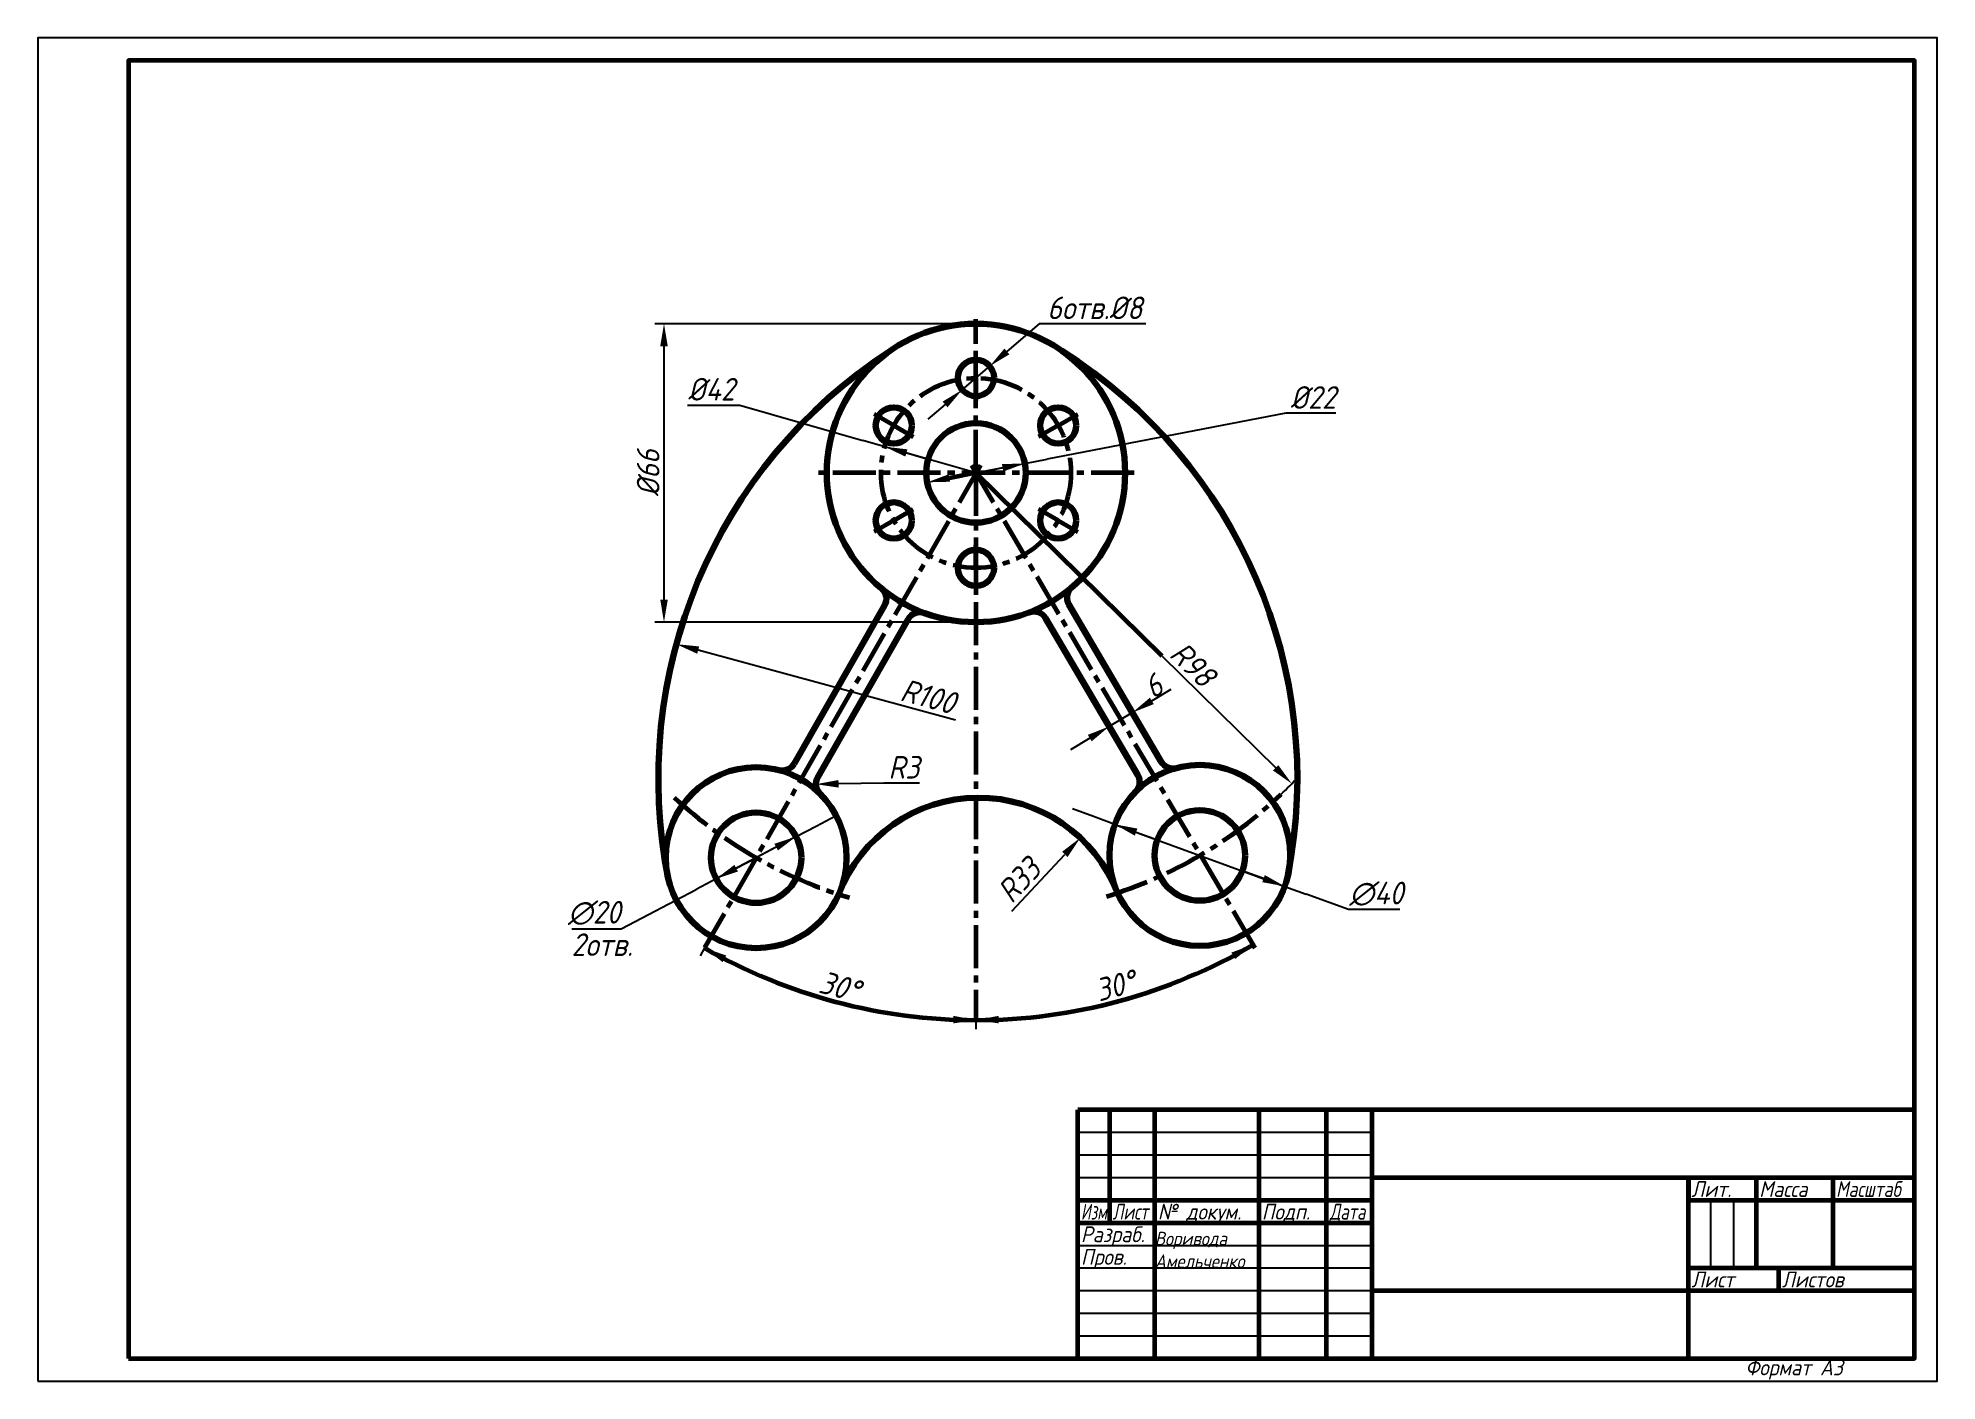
# Model space of a CAD drawing. Header units: millimetres. Extents: x 0 to 420, y 0 to 297.
import ezdxf

# ---------------------------------------------------------------- set-up
doc = ezdxf.new("R2010")
doc.units = ezdxf.units.MM
doc.header["$LTSCALE"] = 0.5
doc.linetypes.add('осевая2', pattern=[28.575, 19.05, -3.175, 3.175, -3.175])
doc.layers.get('0').update_dxf_attribs({"lineweight": 60})
doc.layers.get('Defpoints').update_dxf_attribs({"color": 5})
doc.layers.add('4-текст', color=7, linetype='Continuous', true_color=0x00ad00)
doc.styles.get("Standard").update_dxf_attribs({"font": 'isocpeui.ttf', "width": 0.9})
doc.dimstyles.new('Standart', dxfattribs={"dimtxt": 5, "dimasz": 5, "dimexe": 2, "dimexo": 0, "dimgap": 1, "dimtad": 1, "dimtoh": 1, "dimdec": 0, "dimtxsty": 'Standard', "dimcen": 2.5, "dimadec": 0, "dimazin": 0, "dimtfac": 1, "dimtdec": 0, "dimtmove": 0, "dimatfit": 3, "dimldrblk": 'DOTSMALL', "dimfxl": 1, "dimarcsym": 0})

# ---------------------------------------------------------------- blocks, each defined once
blk = doc.blocks.new('*U12')
at = {"linetype": 'осевая2', "lineweight": 60}
for q in [(0, 5), (0, -5)]:
    blk.add_line((0, 0), q, dxfattribs=at)
at = {"lineweight": 120}
blk.add_circle((0, 0), 4, dxfattribs=at)
blk = doc.blocks.new('*U13')
at = {"color": 0, "linetype": 'ByBlock', "lineweight": -2, "transparency": 16777216}
blk.add_blockref('*U12', (196, 271), dxfattribs=at)
for p, rotation in [((177.81, 260.5), 59.99999999999999), ((214.19, 260.5), 299.9999999999999), ((177.81, 239.5), 120), ((214.19, 239.5), 240), ((196, 229), 180)]:
    blk.add_blockref('*U12', p, dxfattribs=dict(at, rotation=rotation))
blk = doc.blocks.new('*D14')
at = {"color": 0, "lineweight": -2, "transparency": 16777216}
for p, q in [((207.45, 233.82), (136.45, 233.82)), ((138.45, 228.82), (138.45, 172.82)), ((207.45, 167.82), (136.45, 167.82))]:
    blk.add_line(p, q, dxfattribs=at)
at = {"color": 0, "lineweight": 60, "transparency": 16777216}
for points in [[(137.62, 228.82), (139.29, 228.82), (138.45, 233.82)], [(137.62, 172.82), (139.29, 172.82), (138.45, 167.82)]]:
    blk.add_solid(points, dxfattribs=at)
at = {"layer": 'Defpoints', "color": 0, "lineweight": 60, "transparency": 16777216}
for p in [(207.45, 233.82), (138.45, 167.82), (207.45, 167.82)]:
    blk.add_point(p, dxfattribs=at)
at = {"color": 0, "lineweight": 60, "transparency": 16777216, "insert": (134.95, 200.82), "char_height": 5, "attachment_point": 5, "rotation": 90}
blk.add_mtext('%%c66', dxfattribs=at)
blk = doc.blocks.new('_DotSmall')
at = {"color": 0, "linetype": 'ByBlock', "const_width": 0.5}
blk.add_lwpolyline([(-0.0625, 0, 1), (0.0625, 0, 1)], format="xyb", close=True, dxfattribs=at)
blk = doc.blocks.new('*D15')
at = {"color": 0, "lineweight": -2, "transparency": 16777216}
for p, q in [((143.67, 215.82), (155.19, 215.82)), ((155.19, 215.82), (182.46, 207.99)), ((187.27, 206.61), (182.46, 207.99)), ((207.45, 200.82), (187.27, 206.61)), ((192.07, 205.23), (196.88, 203.85))]:
    blk.add_line(p, q, dxfattribs=at)
at = {"color": 0, "lineweight": 60, "transparency": 16777216}
blk.add_solid([(192.3, 206.03), (191.84, 204.43), (187.27, 206.61)], dxfattribs=at)
at = {"layer": 'Defpoints', "color": 0, "lineweight": 60, "transparency": 16777216}
for p in [(187.27, 206.61), (207.45, 200.82)]:
    blk.add_point(p, dxfattribs=at)
at = {"color": 0, "lineweight": 60, "transparency": 16777216, "insert": (148.93, 219.32), "char_height": 5, "attachment_point": 5}
blk.add_mtext('%%c42', dxfattribs=at)
blk = doc.blocks.new('*D16')
at = {"color": 0, "lineweight": -2, "transparency": 16777216}
for p, q in [((221.45, 233.82), (214.29, 227.68)), ((245.01, 233.82), (221.45, 233.82)), ((204.42, 219.22), (210.49, 224.42)), ((200.62, 215.96), (196.82, 212.71))]:
    blk.add_line(p, q, dxfattribs=at)
at = {"color": 0, "lineweight": 60, "transparency": 16777216}
for points in [[(213.74, 228.31), (214.83, 227.04), (210.49, 224.42)], [(200.08, 216.59), (201.16, 215.33), (204.42, 219.22)]]:
    blk.add_solid(points, dxfattribs=at)
at = {"layer": 'Defpoints', "color": 0, "lineweight": 60, "transparency": 16777216}
for p in [(210.49, 224.42), (204.42, 219.22)]:
    blk.add_point(p, dxfattribs=at)
at = {"color": 0, "lineweight": 60, "transparency": 16777216, "insert": (233.73, 237.32), "char_height": 5, "attachment_point": 5}
blk.add_mtext('6отв.%%c8', dxfattribs=at)
blk = doc.blocks.new('*D17')
at = {"color": 0, "lineweight": -2, "transparency": 16777216}
blk.add_line((248.66, 160.27), (273.74, 135.59), dxfattribs=at)
blk.add_arc((207.45, 200.82), 98, 313.5183, 316.6315, dxfattribs=at)
at = {"color": 0, "lineweight": 60, "transparency": 16777216}
blk.add_solid([(274.33, 136.18), (273.16, 135), (277.31, 132.08)], dxfattribs=at)
at = {"layer": 'Defpoints', "color": 0, "lineweight": 60, "transparency": 16777216}
for p in [(207.45, 200.82), (277.31, 132.08)]:
    blk.add_point(p, dxfattribs=at)
at = {"color": 0, "lineweight": 60, "transparency": 16777216, "insert": (255.45, 158.49), "char_height": 5, "attachment_point": 5, "rotation": 315.4622}
blk.add_mtext('R98', dxfattribs=at)
blk = doc.blocks.new('*D19')
at = {"color": 0, "lineweight": -2, "transparency": 16777216}
for p, q in [((246.35, 150.4), (250.63, 152.97)), ((242.06, 147.83), (236.91, 144.75)), ((241.26, 149.16), (243.09, 146.12)), ((236.12, 146.07), (237.94, 143.03)), ((232.62, 142.18), (228.33, 139.61))]:
    blk.add_line(p, q, dxfattribs=at)
at = {"color": 0, "lineweight": 60, "transparency": 16777216}
for points in [[(245.92, 151.12), (246.77, 149.69), (242.06, 147.83)], [(232.19, 142.89), (233.05, 141.46), (236.91, 144.75)]]:
    blk.add_solid(points, dxfattribs=at)
at = {"layer": 'Defpoints', "color": 0, "lineweight": 60, "transparency": 16777216}
for p in [(241.26, 149.16), (236.12, 146.07), (236.91, 144.75)]:
    blk.add_point(p, dxfattribs=at)
blk = doc.blocks.new('*D21')
at = {"color": 0, "lineweight": -2, "transparency": 16777216}
blk.add_line((206.47, 200.63), (201.56, 199.68), dxfattribs=at)
at = {"color": 0, "lineweight": 60, "transparency": 16777216}
blk.add_solid([(201.4, 200.5), (201.72, 198.87), (196.65, 198.74)], dxfattribs=at)
at = {"layer": 'Defpoints', "color": 0, "lineweight": 60, "transparency": 16777216}
for p in [(196.65, 198.74), (207.45, 200.82)]:
    blk.add_point(p, dxfattribs=at)
blk = doc.blocks.new('*D22')
at = {"color": 0, "lineweight": -2, "transparency": 16777216}
for p, q in [((276, 214), (223.16, 203.84)), ((287.06, 214), (276, 214)), ((207.45, 200.82), (218.25, 202.9)), ((213.34, 201.95), (208.43, 201.01)), ((218.25, 202.9), (223.16, 203.84))]:
    blk.add_line(p, q, dxfattribs=at)
at = {"color": 0, "lineweight": 60, "transparency": 16777216}
blk.add_solid([(213.19, 202.77), (213.5, 201.13), (218.25, 202.9)], dxfattribs=at)
at = {"layer": 'Defpoints', "color": 0, "lineweight": 60, "transparency": 16777216}
for p in [(218.25, 202.9), (207.45, 200.82)]:
    blk.add_point(p, dxfattribs=at)
at = {"color": 0, "lineweight": 60, "transparency": 16777216, "insert": (282.03, 217.5), "char_height": 5, "attachment_point": 5}
blk.add_mtext('%%c22', dxfattribs=at)
blk = doc.blocks.new('*D23')
at = {"color": 0, "lineweight": -2, "transparency": 16777216}
blk.add_line((215.38, 103.91), (227.1, 116.47), dxfattribs=at)
at = {"color": 0, "lineweight": 60, "transparency": 16777216}
blk.add_solid([(226.5, 117.04), (227.71, 115.9), (230.52, 120.12)], dxfattribs=at)
at = {"layer": 'Defpoints', "color": 0, "lineweight": 60, "transparency": 16777216}
for p in [(230.52, 120.12), (208, 96)]:
    blk.add_point(p, dxfattribs=at)
at = {"color": 0, "lineweight": 60, "transparency": 16777216, "insert": (216.98, 110.75), "char_height": 5, "attachment_point": 5, "rotation": 46.9749}
blk.add_mtext('R33', dxfattribs=at)
blk = doc.blocks.new('*D24')
at = {"color": 0, "lineweight": -2, "transparency": 16777216}
for p, q in [((187.06, 132.22), (177.06, 132.06)), ((194.98, 132.22), (187.06, 132.22))]:
    blk.add_line(p, q, dxfattribs=at)
at = {"color": 0, "lineweight": 60, "transparency": 16777216}
blk.add_solid([(177.04, 132.9), (177.07, 131.23), (172.06, 131.99)], dxfattribs=at)
at = {"layer": 'Defpoints', "color": 0, "lineweight": 60, "transparency": 16777216}
for p in [(172.06, 131.99), (175.06, 132.03)]:
    blk.add_point(p, dxfattribs=at)
at = {"color": 0, "lineweight": 60, "transparency": 16777216, "insert": (191.52, 135.72), "char_height": 5, "attachment_point": 5}
blk.add_mtext('R3', dxfattribs=at)
blk = doc.blocks.new('*D25')
at = {"color": 0, "lineweight": -2, "transparency": 16777216}
blk.add_line((202.92, 146.11), (146.01, 161.64), dxfattribs=at)
at = {"color": 0, "lineweight": 60, "transparency": 16777216}
blk.add_solid([(146.23, 162.44), (145.79, 160.83), (141.18, 162.95)], dxfattribs=at)
at = {"layer": 'Defpoints', "color": 0, "lineweight": 60, "transparency": 16777216}
for p in [(141.18, 162.95), (250.09, 133.24)]:
    blk.add_point(p, dxfattribs=at)
at = {"color": 0, "lineweight": 60, "transparency": 16777216, "insert": (196.92, 151.38), "char_height": 5, "attachment_point": 5, "rotation": 344.7406}
blk.add_mtext('R100', dxfattribs=at)
blk = doc.blocks.new('*D26')
at = {"color": 0, "lineweight": -2, "transparency": 16777216}
for p, q in [((167.68, 120.39), (172.1, 122.73)), ((172.1, 122.73), (176.52, 125.06)), ((167.68, 120.39), (149.99, 111.07)), ((163.25, 118.06), (158.83, 115.73)), ((154.41, 113.4), (158.83, 115.73)), ((149.99, 111.07), (145.56, 108.73)), ((129, 100), (145.56, 108.73)), ((118.1, 100), (129, 100))]:
    blk.add_line(p, q, dxfattribs=at)
at = {"color": 0, "lineweight": 60, "transparency": 16777216}
for points in [[(162.87, 118.8), (163.64, 117.33), (167.68, 120.39)], [(154.02, 114.14), (154.8, 112.66), (149.99, 111.07)]]:
    blk.add_solid(points, dxfattribs=at)
at = {"layer": 'Defpoints', "color": 0, "lineweight": 60, "transparency": 16777216}
for p in [(167.68, 120.39), (149.99, 111.07)]:
    blk.add_point(p, dxfattribs=at)
at = {"color": 0, "lineweight": 60, "transparency": 16777216, "insert": (123.05, 103.5), "char_height": 5, "attachment_point": 5}
blk.add_mtext('∅20', dxfattribs=at)
blk = doc.blocks.new('*D27')
at = {"color": 0, "lineweight": -2, "transparency": 16777216}
for p, q in [((233.47, 124.81), (228.78, 126.52)), ((238.17, 123.1), (233.47, 124.81)), ((238.17, 123.1), (275.75, 109.39)), ((242.87, 121.38), (247.57, 119.67)), ((271.05, 111.1), (266.35, 112.82)), ((275.75, 109.39), (280.45, 107.67)), ((289.84, 104.25), (280.45, 107.67)), ((301.2, 104.25), (289.84, 104.25))]:
    blk.add_line(p, q, dxfattribs=at)
at = {"color": 0, "lineweight": 60, "transparency": 16777216}
for points in [[(243.15, 122.17), (242.58, 120.6), (238.17, 123.1)], [(271.34, 111.88), (270.77, 110.32), (275.75, 109.39)]]:
    blk.add_solid(points, dxfattribs=at)
at = {"layer": 'Defpoints', "color": 0, "lineweight": 60, "transparency": 16777216}
for p in [(238.17, 123.1), (275.75, 109.39)]:
    blk.add_point(p, dxfattribs=at)
at = {"color": 0, "lineweight": 60, "transparency": 16777216, "insert": (296.02, 107.75), "char_height": 5, "attachment_point": 5}
blk.add_mtext('∅40', dxfattribs=at)
blk = doc.blocks.new('*D28')
at = {"color": 0, "lineweight": -2, "transparency": 16777216}
for p, q in [((268.72, 96.48), (267.71, 98.2)), ((207.45, 79.82), (207.45, 81.82))]:
    blk.add_line(p, q, dxfattribs=at)
blk.add_arc((207.45, 200.82), 121, 272.3678, 298.0518, dxfattribs=at)
at = {"color": 0, "lineweight": 60, "transparency": 16777216}
for points in [[(263.95, 94.76), (264.76, 93.31), (268.72, 96.48)], [(212.47, 79.09), (212.43, 80.75), (207.45, 79.82)]]:
    blk.add_solid(points, dxfattribs=at)
at = {"layer": 'Defpoints', "color": 0, "lineweight": 60, "transparency": 16777216}
for p in [(207.45, 200.82), (268.72, 96.48), (207.45, 79.82), (228.75, 81.71)]:
    blk.add_point(p, dxfattribs=at)
at = {"color": 0, "lineweight": 60, "transparency": 16777216, "insert": (238.28, 87.43), "char_height": 5, "attachment_point": 5, "rotation": 15.2098}
blk.add_mtext('30°', dxfattribs=at)
blk = doc.blocks.new('*D29')
at = {"color": 0, "lineweight": -2, "transparency": 16777216}
for p, q in [((147.42, 95.76), (146.43, 94.02)), ((207.45, 79.82), (207.45, 77.82))]:
    blk.add_line(p, q, dxfattribs=at)
blk.add_arc((207.45, 200.82), 121, 242.6229, 267.6322, dxfattribs=at)
at = {"color": 0, "lineweight": 60, "transparency": 16777216}
for points in [[(151.41, 92.64), (152.21, 94.1), (147.42, 95.76)], [(202.47, 80.75), (202.44, 79.09), (207.45, 79.82)]]:
    blk.add_solid(points, dxfattribs=at)
at = {"layer": 'Defpoints', "color": 0, "lineweight": 60, "transparency": 16777216}
for p in [(207.45, 200.82), (147.42, 95.76), (166.41, 86.99), (207.45, 79.82)]:
    blk.add_point(p, dxfattribs=at)
at = {"color": 0, "lineweight": 60, "transparency": 16777216, "insert": (177.29, 87.25), "char_height": 5, "attachment_point": 5, "rotation": 345.1276}
blk.add_mtext('30°', dxfattribs=at)

msp = doc.modelspace()

# ---------------------------------------------------------------- linework, layer by layer
at = {"linetype": 'осевая2', "lineweight": 60}
for p, q in [((207.45, 200.82), (207.45, 234.82)), ((208.44, 202.55), (147.42, 95.76)), ((206.44, 202.54), (269.22, 95.61)), ((242.45, 200.82), (172.45, 200.82)), ((207.45, 200.82), (207.45, 79.82)), ((225.61, 190.26), (225.61, 190.26))]:
    msp.add_line(p, q, dxfattribs=at)
at = {"lineweight": 60}
for p, q in [((207.45, 200.82), (201.56, 199.68)), ((207.45, 200.82), (201.56, 199.68)), ((248.66, 160.27), (207.45, 200.82)), ((415, 60), (230, 60)), ((230, 5), (230, 60)), ((237, 60), (237, 35)), ((247, 5), (247, 60)), ((270, 60), (270, 5)), ((285, 5), (285, 60)), ((295, 60), (295, 5)), ((295, 45), (415, 45)), ((365, 5), (365, 45)), ((380, 45), (380, 25)), ((397, 25), (397, 45)), ((230, 40), (295, 40)), ((365, 40), (415, 40)), ((230, 35), (295, 35)), ((365, 25), (415, 25)), ((385, 20), (385, 25)), ((295, 20), (415, 20))]:
    msp.add_line(p, q, dxfattribs=at)
at = {"lineweight": 120}
for p, q in [((167.24, 136.5), (187.24, 171.49)), ((172.45, 133.52), (192.45, 168.51)), ((222.84, 168.69), (243.23, 133.97)), ((228.01, 171.73), (248.43, 136.94))]:
    msp.add_line(p, q, dxfattribs=at)
at = {"lineweight": -3}
for p, q in [((230, 55), (295, 55)), ((230, 50), (295, 50)), ((230, 45), (295, 45)), ((370, 25), (370, 40)), ((375, 40), (375, 25)), ((230, 30), (295, 30)), ((230, 25), (295, 25)), ((230, 20), (295, 20)), ((230, 15), (295, 15)), ((230, 10), (295, 10))]:
    msp.add_line(p, q, dxfattribs=at)
msp.add_line((365, 45), (365, 40))
at = {"lineweight": 60}
msp.add_lwpolyline([(20, 5), (415, 5), (415, 292), (20, 292)], close=True, dxfattribs=at)
at = {"lineweight": 120}
for centre, radius in [((207.45, 200.82), 33), ((207.45, 200.82), 11), ((158.83, 115.73), 20), ((256.96, 116.24), 20), ((256.96, 116.24), 10), ((158.83, 115.73), 10)]:
    msp.add_circle(centre, radius, dxfattribs=at)
at = {"linetype": 'осевая2', "lineweight": 60}
msp.add_circle((207.45, 200.82), 21, dxfattribs=at)
at = {"lineweight": 120}
for centre, radius, start, end in [((250.09, 133.24), 112.89, 123.0933, 191.4585), ((166.57, 133.23), 111.95, 348.9742, 57.6612), ((184.63, 172.98), 3, 330.2548, 50.6612), ((230.6, 173.25), 3, 130.0137, 210.4177), ((195.05, 167.02), 3, 69.8492, 150.2549), ((220.25, 167.17), 3, 30.418, 110.8262), ((164.64, 137.99), 3, 255.3771, 330.2548), ((251.02, 138.46), 3, 210.4177, 284.9641), ((175.06, 132.03), 3, 150.2549, 225.1338), ((240.64, 132.45), 3, 315.2064, 30.418), ((208, 96), 33, 21.2366, 159.3617)]:
    msp.add_arc(centre, radius, start, end, dxfattribs=at)
at = {"linetype": 'осевая2', "lineweight": 60}
for start, end in [(227.0902, 253.4127), (287.1456, 313.5183)]:
    msp.add_arc((207.45, 200.82), 98, start, end, dxfattribs=at)
at = {"lineweight": 60}
for start, end in [(240.2551, 270), (270, 300.4196)]:
    msp.add_arc((207.45, 200.82), 121, start, end, dxfattribs=at)
at = {"layer": 'Defpoints'}
msp.add_lwpolyline([(0, 0), (420, 0), (420, 297), (0, 297)], close=True, dxfattribs=at)

# ---------------------------------------------------------------- block references
at = {"linetype": 'осевая2', "lineweight": 60}
msp.add_blockref('*U13', (11.45, -49.18), dxfattribs=at)

# ---------------------------------------------------------------- texts
at = {"lineweight": -3, "width": 0.9}
msp.add_text('Формат А3', height=3.5, dxfattribs=at).set_placement((377.6, 1.25))
at = {"lineweight": 60, "insert": (244, 155), "char_height": 5, "attachment_point": 1, "rotation": 30.9638}
msp.add_mtext_dynamic_manual_height_columns('6', width=7, gutter_width=50, heights=[0], dxfattribs=at)
at = {"lineweight": 60, "attachment_point": 1}
for s, width, insert, char_height in [('2отв.', 10.8966, (118, 99), 5), ('Воривода', 23, (247, 33), 3), ('Амельченко', 23, (247, 28), 3)]:
    msp.add_mtext_dynamic_manual_height_columns(s, width=width, gutter_width=50, heights=[0], dxfattribs=dict(at, insert=insert, char_height=char_height))
at = {"layer": '4-текст', "lineweight": -3}
for s, width, p in [('Лит.', 0.9, (365.67, 40.7)), ('Масса', 0.9, (380.67, 40.7)), ('Масштаб', 0.8, (397.67, 40.7)), ('Изм.', 0.7, (230.67, 35.7)), ('Лист', 0.75, (237.67, 35.7)), ('№ докум.', 0.9, (247.67, 35.7)), ('Подп.', 0.9, (270.67, 35.7)), ('Дата', 0.75, (285.67, 35.7)), ('Разраб.', 0.9, (230.67, 30.7)), ('Пров.', 0.9, (230.67, 25.7)), ('Лист', 0.9, (365.67, 20.7)), ('Листов', 0.9, (385.67, 20.7))]:
    msp.add_text(s, height=3.5, dxfattribs=dict(at, width=width)).set_placement(p)

# ---------------------------------------------------------------- dimensions: what is measured, and where the dimension line sits
at = {"lineweight": 60}
dim = msp.add_diameter_dim_2p(p1=(204.42, 219.22), p2=(210.49, 224.42), text='6отв.%%c8', dimstyle='Standart', dxfattribs=at)
dim.commit()
dim.dimension.update_dxf_attribs({"geometry": '*D16', "text_midpoint": (233.73, 233.82), "dimtype": 163})
for base, p1, p2, angle, text, picture, middle, dimtype in [((138.45, 167.82), (207.45, 233.82), (207.45, 167.82), 90, '%%c66', '*D14', (138.45, 200.82), 160), ((236.91, 144.75), (241.26, 149.16), (236.12, 146.07), 210.9364, ' ', '*D19', (239.48, 146.29), 161)]:
    dim = msp.add_linear_dim(base=base, p1=p1, p2=p2, angle=angle, text=text, dimstyle='Standart', dxfattribs=at)
    dim.commit()
    dim.dimension.update_dxf_attribs({"geometry": picture, "text_midpoint": middle, "dimtype": dimtype})
for center, mpoint, text, picture, middle in [((207.45, 200.82), (187.27, 206.61), '%%c42', '*D15', (148.93, 215.82)), ((207.45, 200.82), (218.25, 202.9), '%%c22', '*D22', (276, 214)), ((207.45, 200.82), (196.65, 198.74), ' ', '*D21', (206.47, 200.63)), ((250.09, 133.24), (141.18, 162.95), 'R100', '*D25', (196, 148))]:
    dim = msp.add_radius_dim(center=center, mpoint=mpoint, text=text, dimstyle='Standart', dxfattribs=at)
    dim.commit()
    dim.dimension.update_dxf_attribs({"geometry": picture, "text_midpoint": middle, "dimtype": 164})
for base, p1, p2, picture, middle in [((166.41, 86.99), (147.42, 95.76), (207.45, 79.82), '*D29', (177.29, 87.25)), ((228.75, 81.71), (207.45, 79.82), (268.72, 96.48), '*D28', (238.28, 87.43))]:
    dim = msp.add_angular_dim_3p(base=base, center=(207.45, 200.82), p1=p1, p2=p2, dimstyle='Standart', dxfattribs=at)
    dim.commit()
    dim.dimension.update_dxf_attribs({"geometry": picture, "text_midpoint": middle})
for center, mpoint, picture, middle in [((207.45, 200.82), (277.31, 132.08), '*D17', (253, 156)), ((175.06, 132.03), (172.06, 131.99), '*D24', (187.06, 132.22)), ((208, 96), (230.52, 120.12), '*D23', (219.54, 108.36))]:
    dim = msp.add_radius_dim(center=center, mpoint=mpoint, dimstyle='Standart', dxfattribs=at)
    dim.commit()
    dim.dimension.update_dxf_attribs({"geometry": picture, "text_midpoint": middle, "dimtype": 164})
dim = msp.add_diameter_dim_2p(p1=(238.17, 123.1), p2=(275.75, 109.39), dimstyle='Standart', dxfattribs=at)
dim.commit()
dim.dimension.update_dxf_attribs({"geometry": '*D27', "text_midpoint": (296.02, 107.75)})
dim = msp.add_diameter_dim_2p(p1=(167.68, 120.39), p2=(149.99, 111.07), dimstyle='Standart', dxfattribs=at)
dim.commit()
dim.dimension.update_dxf_attribs({"geometry": '*D26', "text_midpoint": (123.05, 100), "dimtype": 163})

doc.saveas('drawing.dxf')
